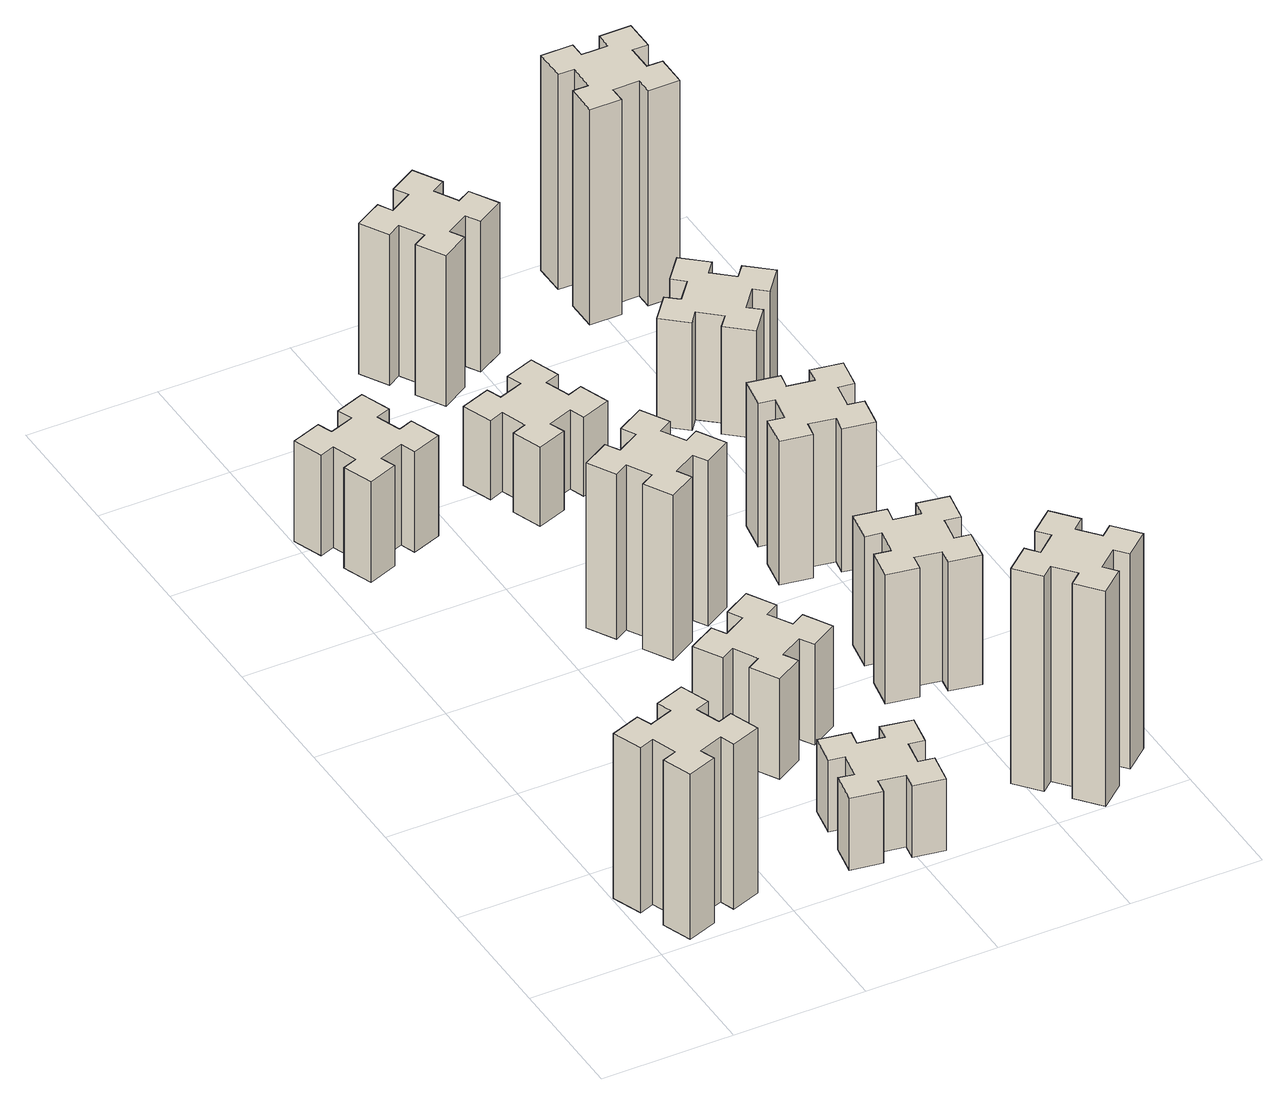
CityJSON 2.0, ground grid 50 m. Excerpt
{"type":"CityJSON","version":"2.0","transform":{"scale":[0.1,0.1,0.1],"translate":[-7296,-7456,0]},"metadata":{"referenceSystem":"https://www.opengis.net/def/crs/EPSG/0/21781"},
"CityObjects":{
"building1":{"type":"Building","attributes":{"class":"1000","function":"1000","usage":"1000","yearOfConstruction":2016,"roofType":"1000","measuredHeight":69,"storeysAboveGround":30,"storeysBelowGround":0},"geometry":[{"type":"Solid","lod":"1","boundaries":[[[[0,1,2,3,4,5,6,7,8,9,10,11,12,13,14,15,16,17,18,19]],[[17,16,20,21]],[[16,15,22,20]],[[15,14,23,22]],[[14,13,24,23]],[[13,12,25,24]],[[12,11,26,25]],[[11,10,27,26]],[[10,9,28,27]],[[9,8,29,28]],[[8,7,30,29]],[[7,6,31,30]],[[6,5,32,31]],[[5,4,33,32]],[[4,3,34,33]],[[3,2,35,34]],[[2,1,36,35]],[[1,0,37,36]],[[0,19,38,37]],[[19,18,39,38]],[[18,17,21,39]],[[24,25,26,27,28,29,30,31,32,33,34,35,36,37,38,39,21,20,22,23]]]]}]},
"building2":{"type":"Building","attributes":{"class":"1000","function":"1000","usage":"1000","yearOfConstruction":2016,"roofType":"1000","measuredHeight":42,"storeysAboveGround":30,"storeysBelowGround":0},"geometry":[{"type":"Solid","lod":"1","boundaries":[[[[40,41,42,43,44,45,46,47,48,49,50,51,52,53,54,55,56,57,58,59]],[[57,56,60,61]],[[56,55,62,60]],[[55,54,63,62]],[[54,53,64,63]],[[53,52,65,64]],[[52,51,66,65]],[[51,50,67,66]],[[50,49,68,67]],[[49,48,69,68]],[[48,47,70,69]],[[47,46,71,70]],[[46,45,72,71]],[[45,44,73,72]],[[44,43,74,73]],[[43,42,75,74]],[[42,41,76,75]],[[41,40,77,76]],[[40,59,78,77]],[[59,58,79,78]],[[58,57,61,79]],[[64,65,66,67,68,69,70,71,72,73,74,75,76,77,78,79,61,60,62,63]]]]}]},
"building3":{"type":"Building","attributes":{"class":"1000","function":"1000","usage":"1000","yearOfConstruction":2016,"roofType":"1000","measuredHeight":30,"storeysAboveGround":30,"storeysBelowGround":0},"geometry":[{"type":"Solid","lod":"1","boundaries":[[[[80,81,82,83,84,85,86,87,88,89,90,91,92,93,94,95,96,97,98,99]],[[97,96,100,101]],[[96,95,102,100]],[[95,94,103,102]],[[94,93,104,103]],[[93,92,105,104]],[[92,91,106,105]],[[91,90,107,106]],[[90,89,108,107]],[[89,88,109,108]],[[88,87,110,109]],[[87,86,111,110]],[[86,85,112,111]],[[85,84,113,112]],[[84,83,114,113]],[[83,82,115,114]],[[82,81,116,115]],[[81,80,117,116]],[[80,99,118,117]],[[99,98,119,118]],[[98,97,101,119]],[[104,105,106,107,108,109,110,111,112,113,114,115,116,117,118,119,101,100,102,103]]]]}]},
"building4":{"type":"Building","attributes":{"class":"1000","function":"1000","usage":"1000","yearOfConstruction":2016,"roofType":"1000","measuredHeight":42,"storeysAboveGround":30,"storeysBelowGround":0},"geometry":[{"type":"Solid","lod":"1","boundaries":[[[[120,121,122,123,124,125,126,127,128,129,130,131,132,133,134,135,136,137,138,139]],[[137,136,140,141]],[[136,135,142,140]],[[135,134,143,142]],[[134,133,144,143]],[[133,132,145,144]],[[132,131,146,145]],[[131,130,147,146]],[[130,129,148,147]],[[129,128,149,148]],[[128,127,150,149]],[[127,126,151,150]],[[126,125,152,151]],[[125,124,153,152]],[[124,123,154,153]],[[123,122,155,154]],[[122,121,156,155]],[[121,120,157,156]],[[120,139,158,157]],[[139,138,159,158]],[[138,137,141,159]],[[144,145,146,147,148,149,150,151,152,153,154,155,156,157,158,159,141,140,142,143]]]]}]},
"building5":{"type":"Building","attributes":{"class":"1000","function":"1000","usage":"1000","yearOfConstruction":2016,"roofType":"1000","measuredHeight":69,"storeysAboveGround":30,"storeysBelowGround":0},"geometry":[{"type":"Solid","lod":"1","boundaries":[[[[160,161,162,163,164,165,166,167,168,169,170,171,172,173,174,175,176,177,178,179]],[[177,176,180,181]],[[176,175,182,180]],[[175,174,183,182]],[[174,173,184,183]],[[173,172,185,184]],[[172,171,186,185]],[[171,170,187,186]],[[170,169,188,187]],[[169,168,189,188]],[[168,167,190,189]],[[167,166,191,190]],[[166,165,192,191]],[[165,164,193,192]],[[164,163,194,193]],[[163,162,195,194]],[[162,161,196,195]],[[161,160,197,196]],[[160,179,198,197]],[[179,178,199,198]],[[178,177,181,199]],[[184,185,186,187,188,189,190,191,192,193,194,195,196,197,198,199,181,180,182,183]]]]}]},
"building6":{"type":"Building","attributes":{"class":"1000","function":"1000","usage":"1000","yearOfConstruction":2016,"roofType":"1000","measuredHeight":33,"storeysAboveGround":30,"storeysBelowGround":0},"geometry":[{"type":"Solid","lod":"1","boundaries":[[[[200,201,202,203,204,205,206,207,208,209,210,211,212,213,214,215,216,217,218,219]],[[217,216,220,221]],[[216,215,222,220]],[[215,214,223,222]],[[214,213,224,223]],[[213,212,225,224]],[[212,211,226,225]],[[211,210,227,226]],[[210,209,228,227]],[[209,208,229,228]],[[208,207,230,229]],[[207,206,231,230]],[[206,205,232,231]],[[205,204,233,232]],[[204,203,234,233]],[[203,202,235,234]],[[202,201,236,235]],[[201,200,237,236]],[[200,219,238,237]],[[219,218,239,238]],[[218,217,221,239]],[[224,225,226,227,228,229,230,231,232,233,234,235,236,237,238,239,221,220,222,223]]]]}]},
"building7":{"type":"Building","attributes":{"class":"1000","function":"1000","usage":"1000","yearOfConstruction":2016,"roofType":"1000","measuredHeight":90,"storeysAboveGround":30,"storeysBelowGround":0},"geometry":[{"type":"Solid","lod":"1","boundaries":[[[[240,241,242,243,244,245,246,247,248,249,250,251,252,253,254,255,256,257,258,259]],[[257,256,260,261]],[[256,255,262,260]],[[255,254,263,262]],[[254,253,264,263]],[[253,252,265,264]],[[252,251,266,265]],[[251,250,267,266]],[[250,249,268,267]],[[249,248,269,268]],[[248,247,270,269]],[[247,246,271,270]],[[246,245,272,271]],[[245,244,273,272]],[[244,243,274,273]],[[243,242,275,274]],[[242,241,276,275]],[[241,240,277,276]],[[240,259,278,277]],[[259,258,279,278]],[[258,257,261,279]],[[264,265,266,267,268,269,270,271,272,273,274,275,276,277,278,279,261,260,262,263]]]]}]},
"building8":{"type":"Building","attributes":{"class":"1000","function":"1000","usage":"1000","yearOfConstruction":2016,"roofType":"1000","measuredHeight":54,"storeysAboveGround":30,"storeysBelowGround":0},"geometry":[{"type":"Solid","lod":"1","boundaries":[[[[280,281,282,283,284,285,286,287,288,289,290,291,292,293,294,295,296,297,298,299]],[[297,296,300,301]],[[296,295,302,300]],[[295,294,303,302]],[[294,293,304,303]],[[293,292,305,304]],[[292,291,306,305]],[[291,290,307,306]],[[290,289,308,307]],[[289,288,309,308]],[[288,287,310,309]],[[287,286,311,310]],[[286,285,312,311]],[[285,284,313,312]],[[284,283,314,313]],[[283,282,315,314]],[[282,281,316,315]],[[281,280,317,316]],[[280,299,318,317]],[[299,298,319,318]],[[298,297,301,319]],[[304,305,306,307,308,309,310,311,312,313,314,315,316,317,318,319,301,300,302,303]]]]}]},
"building9":{"type":"Building","attributes":{"class":"1000","function":"1000","usage":"1000","yearOfConstruction":2016,"roofType":"1000","measuredHeight":63,"storeysAboveGround":30,"storeysBelowGround":0},"geometry":[{"type":"Solid","lod":"1","boundaries":[[[[320,321,322,323,324,325,326,327,328,329,330,331,332,333,334,335,336,337,338,339]],[[337,336,340,341]],[[336,335,342,340]],[[335,334,343,342]],[[334,333,344,343]],[[333,332,345,344]],[[332,331,346,345]],[[331,330,347,346]],[[330,329,348,347]],[[329,328,349,348]],[[328,327,350,349]],[[327,326,351,350]],[[326,325,352,351]],[[325,324,353,352]],[[324,323,354,353]],[[323,322,355,354]],[[322,321,356,355]],[[321,320,357,356]],[[320,339,358,357]],[[339,338,359,358]],[[338,337,341,359]],[[344,345,346,347,348,349,350,351,352,353,354,355,356,357,358,359,341,340,342,343]]]]}]},
"building10":{"type":"Building","attributes":{"class":"1000","function":"1000","usage":"1000","yearOfConstruction":2016,"roofType":"1000","measuredHeight":60,"storeysAboveGround":30,"storeysBelowGround":0},"geometry":[{"type":"Solid","lod":"1","boundaries":[[[[360,361,362,363,364,365,366,367,368,369,370,371,372,373,374,375,376,377,378,379]],[[377,376,380,381]],[[376,375,382,380]],[[375,374,383,382]],[[374,373,384,383]],[[373,372,385,384]],[[372,371,386,385]],[[371,370,387,386]],[[370,369,388,387]],[[369,368,389,388]],[[368,367,390,389]],[[367,366,391,390]],[[366,365,392,391]],[[365,364,393,392]],[[364,363,394,393]],[[363,362,395,394]],[[362,361,396,395]],[[361,360,397,396]],[[360,379,398,397]],[[379,378,399,398]],[[378,377,381,399]],[[384,385,386,387,388,389,390,391,392,393,394,395,396,397,398,399,381,380,382,383]]]]}]},
"building11":{"type":"Building","attributes":{"class":"1000","function":"1000","usage":"1000","yearOfConstruction":2016,"roofType":"1000","measuredHeight":45,"storeysAboveGround":30,"storeysBelowGround":0},"geometry":[{"type":"Solid","lod":"1","boundaries":[[[[400,401,402,403,404,405,406,407,408,409,410,411,412,413,414,415,416,417,418,419]],[[417,416,420,421]],[[416,415,422,420]],[[415,414,423,422]],[[414,413,424,423]],[[413,412,425,424]],[[412,411,426,425]],[[411,410,427,426]],[[410,409,428,427]],[[409,408,429,428]],[[408,407,430,429]],[[407,406,431,430]],[[406,405,432,431]],[[405,404,433,432]],[[404,403,434,433]],[[403,402,435,434]],[[402,401,436,435]],[[401,400,437,436]],[[400,419,438,437]],[[419,418,439,438]],[[418,417,421,439]],[[424,425,426,427,428,429,430,431,432,433,434,435,436,437,438,439,421,420,422,423]]]]}]},
"building12":{"type":"Building","attributes":{"class":"1000","function":"1000","usage":"1000","yearOfConstruction":2016,"roofType":"1000","measuredHeight":90,"storeysAboveGround":30,"storeysBelowGround":0},"geometry":[{"type":"Solid","lod":"1","boundaries":[[[[440,441,442,443,444,445,446,447,448,449,450,451,452,453,454,455,456,457,458,459]],[[457,456,460,461]],[[456,455,462,460]],[[455,454,463,462]],[[454,453,464,463]],[[453,452,465,464]],[[452,451,466,465]],[[451,450,467,466]],[[450,449,468,467]],[[449,448,469,468]],[[448,447,470,469]],[[447,446,471,470]],[[446,445,472,471]],[[445,444,473,472]],[[444,443,474,473]],[[443,442,475,474]],[[442,441,476,475]],[[441,440,477,476]],[[440,459,478,477]],[[459,458,479,478]],[[458,457,461,479]],[[464,465,466,467,468,469,470,471,472,473,474,475,476,477,478,479,461,460,462,463]]]]}]}
},
"vertices":[
[235,366,0],[141,332,0],[120,388,0],[7,347,0],[49,234,0],[105,255,0],[139,161,0],[83,140,0],[124,27,0],[237,69,0],[216,125,0],[310,159,0],[330,103,0],[443,144,0],[402,257,0],[346,236,0],[312,330,0],[368,350,0],[327,463,0],[214,422,0],[312,330,690],[368,350,690],[346,236,690],[402,257,690],[443,144,690],[330,103,690],[310,159,690],[216,125,690],[237,69,690],[124,27,690],[83,140,690],[139,161,690],[105,255,690],[49,234,690],[7,347,690],[120,388,690],[141,332,690],[235,366,690],[214,422,690],[327,463,690],
[216,2345,0],[310,2379,0],[330,2323,0],[443,2364,0],[402,2477,0],[346,2456,0],[312,2550,0],[368,2570,0],[327,2683,0],[214,2642,0],[235,2586,0],[141,2552,0],[120,2608,0],[7,2567,0],[49,2454,0],[105,2475,0],[139,2381,0],[83,2360,0],[124,2247,0],[237,2289,0],[139,2381,420],[83,2360,420],[105,2475,420],[49,2454,420],[7,2567,420],[120,2608,420],[141,2552,420],[235,2586,420],[214,2642,420],[327,2683,420],[368,2570,420],[312,2550,420],[346,2456,420],[402,2477,420],[443,2364,420],[330,2323,420],[310,2379,420],[216,2345,420],[237,2289,420],[124,2247,420],
[866,314,0],[848,215,0],[789,226,0],[768,107,0],[887,87,0],[897,146,0],[995,128,0],[985,69,0],[1103,48,0],[1124,167,0],[1065,177,0],[1082,275,0],[1141,265,0],[1162,383,0],[1044,404,0],[1034,345,0],[935,362,0],[946,421,0],[827,442,0],[807,324,0],[935,362,300],[946,421,300],[1034,345,300],[1044,404,300],[1162,383,300],[1141,265,300],[1082,275,300],[1065,177,300],[1124,167,300],[1103,48,300],[985,69,300],[995,128,300],[897,146,300],[887,87,300],[768,107,300],[789,226,300],[848,215,300],[866,314,300],[807,324,300],[827,442,300],
[986,897,0],[936,984,0],[988,1014,0],[928,1118,0],[824,1058,0],[854,1006,0],[767,956,0],[737,1008,0],[633,948,0],[693,844,0],[745,874,0],[795,787,0],[743,757,0],[803,653,0],[907,713,0],[877,765,0],[964,815,0],[994,763,0],[1098,823,0],[1038,927,0],[964,815,420],[994,763,420],[877,765,420],[907,713,420],[803,653,420],[743,757,420],[795,787,420],[745,874,420],[693,844,420],[633,948,420],[737,1008,420],[767,956,420],[854,1006,420],[824,1058,420],[928,1118,420],[988,1014,420],[936,984,420],[986,897,420],[1038,927,420],[1098,823,420],
[745,1614,0],[795,1527,0],[743,1497,0],[803,1393,0],[907,1453,0],[877,1505,0],[964,1555,0],[994,1503,0],[1098,1563,0],[1038,1667,0],[986,1637,0],[936,1724,0],[988,1754,0],[928,1858,0],[824,1798,0],[854,1746,0],[767,1696,0],[737,1748,0],[633,1688,0],[693,1584,0],[767,1696,690],[737,1748,690],[854,1746,690],[824,1798,690],[928,1858,690],[988,1754,690],[936,1724,690],[986,1637,690],[1038,1667,690],[1098,1563,690],[994,1503,690],[964,1555,690],[877,1505,690],[907,1453,690],[803,1393,690],[743,1497,690],[795,1527,690],[745,1614,690],[693,1584,690],[633,1688,690],
[856,2345,0],[950,2379,0],[970,2323,0],[1083,2364,0],[1042,2477,0],[986,2456,0],[952,2550,0],[1008,2570,0],[967,2683,0],[854,2642,0],[875,2586,0],[781,2552,0],[760,2608,0],[647,2567,0],[689,2454,0],[745,2475,0],[779,2381,0],[723,2360,0],[764,2247,0],[877,2289,0],[779,2381,330],[723,2360,330],[745,2475,330],[689,2454,330],[647,2567,330],[760,2608,330],[781,2552,330],[875,2586,330],[854,2642,330],[967,2683,330],[1008,2570,330],[952,2550,330],[986,2456,330],[1042,2477,330],[1083,2364,330],[970,2323,330],[950,2379,330],[856,2345,330],[877,2289,330],[764,2247,330],
[1738,129,0],[1814,193,0],[1853,147,0],[1945,224,0],[1868,316,0],[1822,278,0],[1757,354,0],[1803,393,0],[1726,485,0],[1634,408,0],[1673,362,0],[1596,297,0],[1558,343,0],[1466,266,0],[1543,174,0],[1589,213,0],[1653,136,0],[1607,98,0],[1684,6,0],[1776,83,0],[1653,136,900],[1607,98,900],[1589,213,900],[1543,174,900],[1466,266,900],[1558,343,900],[1596,297,900],[1673,362,900],[1634,408,900],[1726,485,900],[1803,393,900],[1757,354,900],[1822,278,900],[1868,316,900],[1945,224,900],[1853,147,900],[1814,193,900],[1738,129,900],[1776,83,900],[1684,6,900],
[1437,886,0],[1535,868,0],[1525,809,0],[1643,788,0],[1664,907,0],[1605,917,0],[1622,1015,0],[1681,1005,0],[1702,1123,0],[1584,1144,0],[1574,1085,0],[1475,1102,0],[1486,1161,0],[1367,1182,0],[1347,1064,0],[1406,1054,0],[1388,955,0],[1329,966,0],[1308,847,0],[1427,827,0],[1388,955,540],[1329,966,540],[1406,1054,540],[1347,1064,540],[1367,1182,540],[1486,1161,540],[1475,1102,540],[1574,1085,540],[1584,1144,540],[1702,1123,540],[1681,1005,540],[1622,1015,540],[1605,917,540],[1664,907,540],[1643,788,540],[1525,809,540],[1535,868,540],[1437,886,540],[1427,827,540],[1308,847,540],
[986,3217,0],[936,3304,0],[988,3334,0],[928,3438,0],[824,3378,0],[854,3326,0],[767,3276,0],[737,3328,0],[633,3268,0],[693,3164,0],[745,3194,0],[795,3107,0],[743,3077,0],[803,2973,0],[907,3033,0],[877,3085,0],[964,3135,0],[994,3083,0],[1098,3143,0],[1038,3247,0],[964,3135,630],[994,3083,630],[877,3085,630],[907,3033,630],[803,2973,630],[743,3077,630],[795,3107,630],[745,3194,630],[693,3164,630],[633,3268,630],[737,3328,630],[767,3276,630],[854,3326,630],[824,3378,630],[928,3438,630],[988,3334,630],[936,3304,630],[986,3217,630],[1038,3247,630],[1098,3143,630],
[1406,1794,0],[1388,1695,0],[1329,1706,0],[1308,1587,0],[1427,1567,0],[1437,1626,0],[1535,1608,0],[1525,1549,0],[1643,1528,0],[1664,1647,0],[1605,1657,0],[1622,1755,0],[1681,1745,0],[1702,1863,0],[1584,1884,0],[1574,1825,0],[1475,1842,0],[1486,1901,0],[1367,1922,0],[1347,1804,0],[1475,1842,600],[1486,1901,600],[1574,1825,600],[1584,1884,600],[1702,1863,600],[1681,1745,600],[1622,1755,600],[1605,1657,600],[1664,1647,600],[1643,1528,600],[1525,1549,600],[1535,1608,600],[1437,1626,600],[1427,1567,600],[1308,1587,600],[1329,1706,600],[1388,1695,600],[1406,1794,600],[1347,1804,600],[1367,1922,600],
[1714,2617,0],[1638,2682,0],[1676,2728,0],[1584,2805,0],[1507,2713,0],[1553,2674,0],[1489,2598,0],[1443,2636,0],[1366,2544,0],[1458,2467,0],[1496,2513,0],[1573,2449,0],[1534,2403,0],[1626,2326,0],[1703,2418,0],[1657,2456,0],[1722,2533,0],[1768,2494,0],[1845,2586,0],[1753,2663,0],[1722,2533,450],[1768,2494,450],[1657,2456,450],[1703,2418,450],[1626,2326,450],[1534,2403,450],[1573,2449,450],[1496,2513,450],[1458,2467,450],[1366,2544,450],[1443,2636,450],[1489,2598,450],[1553,2674,450],[1507,2713,450],[1584,2805,450],[1676,2728,450],[1638,2682,450],[1714,2617,450],[1753,2663,450],[1845,2586,450],
[1555,3195,0],[1655,3195,0],[1655,3135,0],[1775,3135,0],[1775,3255,0],[1715,3255,0],[1715,3355,0],[1775,3355,0],[1775,3475,0],[1655,3475,0],[1655,3415,0],[1555,3415,0],[1555,3475,0],[1435,3475,0],[1435,3355,0],[1495,3355,0],[1495,3255,0],[1435,3255,0],[1435,3135,0],[1555,3135,0],[1495,3255,900],[1435,3255,900],[1495,3355,900],[1435,3355,900],[1435,3475,900],[1555,3475,900],[1555,3415,900],[1655,3415,900],[1655,3475,900],[1775,3475,900],[1775,3355,900],[1715,3355,900],[1715,3255,900],[1775,3255,900],[1775,3135,900],[1655,3135,900],[1655,3195,900],[1555,3195,900],[1555,3135,900],[1435,3135,900]
]}
